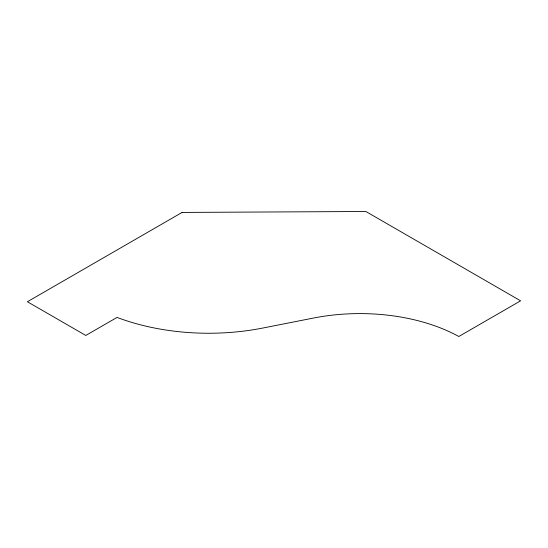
<?xml version="1.0" encoding="UTF-8"?>
<svg xmlns="http://www.w3.org/2000/svg" width="548" height="548" viewBox="0 0 548 548"><rect width="100%" height="100%" fill="white"/><g stroke="black" fill="none" stroke-linecap="round" stroke-linejoin="round"><path stroke-width="0.82" d="M182.094 212.425L27.4 301.743L85.796 335.458L117.053 317.415A166.804 96.304 0 0 0 262.595 328.081L313.579 318.032A143.247 82.7 0 0 1 458.813 336.499L520.6 300.825L365.879 211.501L182.094 212.425"/></g></svg>
